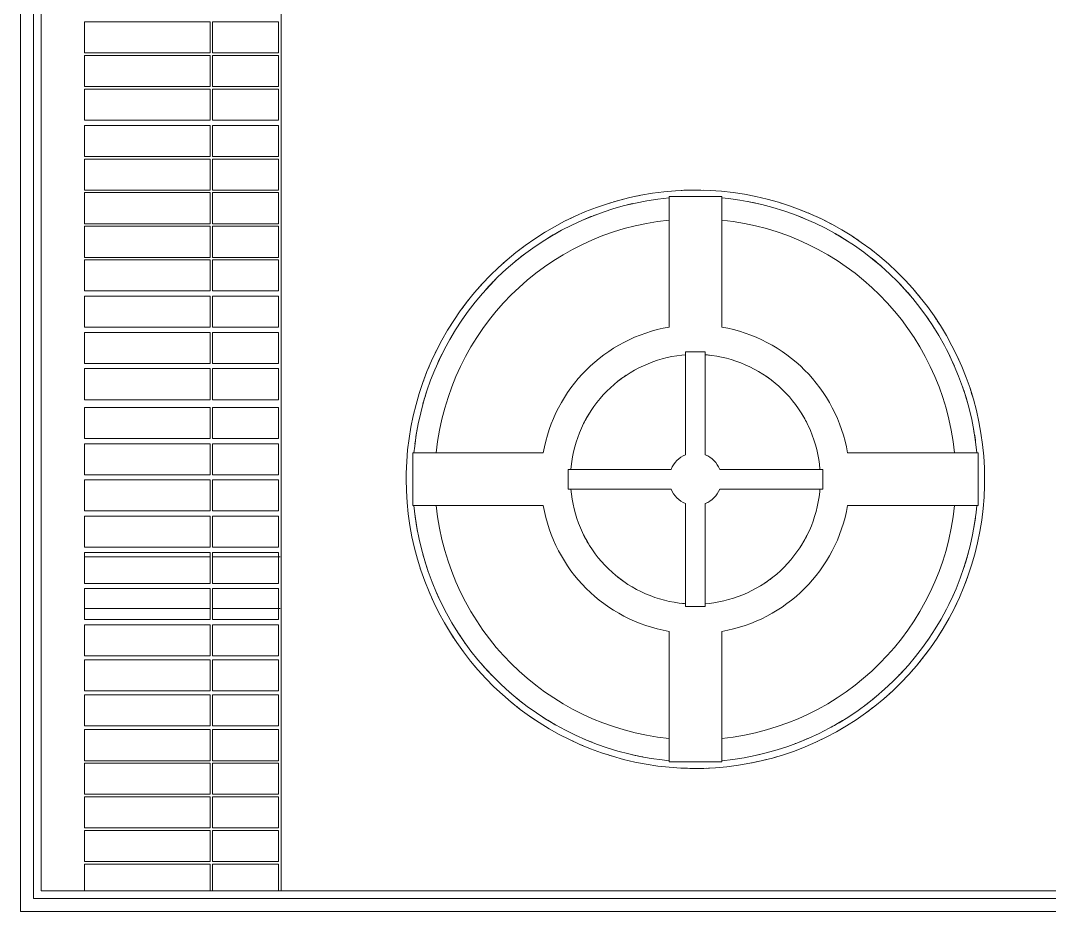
# Model space of a CAD drawing. Header units: inches. Extents: x 22 to 382261, y 22 to 371281.
# Drawn here: x 133427 to 135414, y 235283 to 237004 of the extents above; entities that cross this region are included whole.
import ezdxf

# ---------------------------------------------------------------- set-up
doc = ezdxf.new("R2010")
doc.units = ezdxf.units.IN
doc.header["$MEASUREMENT"] = 0
doc.layers.add('P-PIPE', color=3, linetype='Continuous', lineweight=9)

# ---------------------------------------------------------------- blocks, each defined once
blk = doc.blocks.new('96M_High_Galvanize_Water_Tank_Frame_22788 - 96M_High_Galvanize_Water_Tank_Frame_22788-498790-01-Ground floor DIMENSION PLAN')
at = {"layer": 'P-PIPE'}
for p, q in [((-1742.1, 990.8), (-1742.1, -2079.2)), ((-1717.1, 965.8), (-1717.1, -2054.2)), ((-1702.1, -2039.2), (-1702.1, 950.8)), ((-1238.4, 950.8), (-1238.4, -2039.2)), ((-1238.4, -2039.2), (-1238.4, 950.8)), ((-1618.4, -420.5), (-1618.4, -360.5)), ((-1618.4, -360.5), (-1375.9, -360.5)), ((-1375.9, -360.5), (-1375.9, -420.5)), ((-1371, -420.5), (-1371, -360.5)), ((-1371, -360.5), (-1243.5, -360.5)), ((-1243.5, -360.5), (-1243.5, -420.5)), ((-1375.9, -420.5), (-1618.4, -420.5)), ((-1618.4, -485.5), (-1618.4, -425.5)), ((-1618.4, -425.5), (-1375.9, -425.5)), ((-1375.9, -425.5), (-1375.9, -485.5)), ((-1243.5, -420.5), (-1371, -420.5)), ((-1371, -485.5), (-1371, -425.5)), ((-1371, -425.5), (-1243.5, -425.5)), ((-1243.5, -425.5), (-1243.5, -485.5)), ((-1375.9, -485.5), (-1618.4, -485.5)), ((-1618.4, -550.5), (-1618.4, -490.5)), ((-1618.4, -490.5), (-1375.9, -490.5)), ((-1375.9, -490.5), (-1375.9, -550.5)), ((-1243.5, -485.5), (-1371, -485.5)), ((-1371, -550.5), (-1371, -490.5)), ((-1371, -490.5), (-1243.5, -490.5)), ((-1243.5, -490.5), (-1243.5, -550.5)), ((-1375.9, -550.5), (-1618.4, -550.5)), ((-1243.5, -550.5), (-1371, -550.5)), ((-1618.4, -620.5), (-1618.4, -560.5)), ((-1618.4, -560.5), (-1375.9, -560.5)), ((-1375.9, -560.5), (-1375.9, -620.5)), ((-1371, -620.5), (-1371, -560.5)), ((-1371, -560.5), (-1243.5, -560.5)), ((-1243.5, -560.5), (-1243.5, -620.5)), ((-1375.9, -620.5), (-1618.4, -620.5)), ((-1618.4, -685.5), (-1618.4, -625.5)), ((-1618.4, -625.5), (-1375.9, -625.5)), ((-1375.9, -625.5), (-1375.9, -685.5)), ((-1243.5, -620.5), (-1371, -620.5)), ((-1371, -685.5), (-1371, -625.5)), ((-1371, -625.5), (-1243.5, -625.5)), ((-1243.5, -625.5), (-1243.5, -685.5)), ((-1375.9, -685.5), (-1618.4, -685.5)), ((-1618.4, -750.5), (-1618.4, -690.5)), ((-1618.4, -690.5), (-1375.9, -690.5)), ((-1375.9, -690.5), (-1375.9, -750.5)), ((-1243.5, -685.5), (-1371, -685.5)), ((-1371, -750.5), (-1371, -690.5)), ((-1371, -690.5), (-1243.5, -690.5)), ((-1243.5, -690.5), (-1243.5, -750.5)), ((-387.6, -698.1), (-489.2, -698.1)), ((-489.2, -698.1), (-489.2, -950.2)), ((-387.6, -950.2), (-387.6, -698.1)), ((-1375.9, -750.5), (-1618.4, -750.5)), ((-1243.5, -750.5), (-1371, -750.5)), ((-1618.4, -815.5), (-1618.4, -755.5)), ((-1618.4, -755.5), (-1375.9, -755.5)), ((-1375.9, -755.5), (-1375.9, -815.5)), ((-1371, -815.5), (-1371, -755.5)), ((-1371, -755.5), (-1243.5, -755.5)), ((-1243.5, -755.5), (-1243.5, -815.5)), ((-93.2, -805), (-98, -801.2)), ((-93.2, -805), (-98, -801.2)), ((-93.2, -805), (-98, -801.2)), ((-93.2, -805), (-98, -801.2)), ((-1375.9, -815.5), (-1618.4, -815.5)), ((-1618.4, -880.5), (-1618.4, -820.5)), ((-1618.4, -820.5), (-1375.9, -820.5)), ((-1375.9, -820.5), (-1375.9, -880.5)), ((-1243.5, -815.5), (-1371, -815.5)), ((-1371, -880.5), (-1371, -820.5)), ((-1371, -820.5), (-1243.5, -820.5)), ((-1243.5, -820.5), (-1243.5, -880.5)), ((-1375.9, -880.5), (-1618.4, -880.5)), ((-1618.4, -950.5), (-1618.4, -890.5)), ((-1618.4, -890.5), (-1375.9, -890.5)), ((-1375.9, -890.5), (-1375.9, -950.5)), ((-1243.5, -880.5), (-1371, -880.5)), ((-1371, -950.5), (-1371, -890.5)), ((-1371, -890.5), (-1243.5, -890.5)), ((-1243.5, -890.5), (-1243.5, -950.5)), ((-1375.9, -950.5), (-1618.4, -950.5)), ((-1243.5, -950.5), (-1371, -950.5)), ((-1618.4, -1020.5), (-1618.4, -960.5)), ((-1618.4, -960.5), (-1375.9, -960.5)), ((-1375.9, -960.5), (-1375.9, -1020.5)), ((-1371, -1020.5), (-1371, -960.5)), ((-1371, -960.5), (-1243.5, -960.5)), ((-1243.5, -960.5), (-1243.5, -1020.5)), ((46.4, -966.3), (44.7, -963.5)), ((46.4, -966.3), (44.7, -963.5)), ((46.4, -966.3), (44.7, -963.5)), ((46.4, -966.3), (44.7, -963.5)), ((-419.3, -998.2), (-457.4, -998.2)), ((-457.4, -998.2), (-457.4, -1004.5)), ((-457.4, -998.2), (-419.3, -998.2)), ((-457.4, -1197.2), (-457.4, -1004.5)), ((-419.3, -1004.5), (-419.3, -998.2)), ((-419.3, -1004.5), (-419.3, -1197.2)), ((-1375.9, -1020.5), (-1618.4, -1020.5)), ((-1618.4, -1090.5), (-1618.4, -1030.5)), ((-1618.4, -1030.5), (-1375.9, -1030.5)), ((-1375.9, -1030.5), (-1375.9, -1090.5)), ((-1243.5, -1020.5), (-1371, -1020.5)), ((-1371, -1090.5), (-1371, -1030.5)), ((-1371, -1030.5), (-1243.5, -1030.5)), ((-1243.5, -1030.5), (-1243.5, -1090.5)), ((-1375.9, -1090.5), (-1618.4, -1090.5)), ((-1243.5, -1090.5), (-1371, -1090.5)), ((-1618.4, -1165.5), (-1618.4, -1105.5)), ((-1618.4, -1105.5), (-1375.9, -1105.5)), ((-1375.9, -1105.5), (-1375.9, -1165.5)), ((-1371, -1165.5), (-1371, -1105.5)), ((-1371, -1105.5), (-1243.5, -1105.5)), ((-1243.5, -1105.5), (-1243.5, -1165.5)), ((-1375.9, -1165.5), (-1618.4, -1165.5)), ((-1243.5, -1165.5), (-1371, -1165.5)), ((-1618.4, -1235.5), (-1618.4, -1175.5)), ((-1618.4, -1175.5), (-1375.9, -1175.5)), ((-1375.9, -1175.5), (-1375.9, -1235.5)), ((-1371, -1235.5), (-1371, -1175.5)), ((-1371, -1175.5), (-1243.5, -1175.5)), ((-1243.5, -1175.5), (-1243.5, -1235.5)), ((-732.5, -1193.4), (-984.5, -1193.4)), ((-984.5, -1193.4), (-984.5, -1295)), ((107.7, -1193.4), (-144.3, -1193.4)), ((107.7, -1295), (107.7, -1193.4)), ((-684.4, -1225.2), (-684.4, -1263.3)), ((-678.1, -1225.2), (-684.4, -1225.2)), ((-684.4, -1263.3), (-684.4, -1225.2)), ((-485.5, -1225.2), (-678.1, -1225.2)), ((-198.6, -1225.2), (-391.3, -1225.2)), ((-192.3, -1225.2), (-198.6, -1225.2)), ((-192.3, -1263.3), (-192.3, -1225.2)), ((-192.3, -1225.2), (-192.3, -1263.3)), ((-1375.9, -1235.5), (-1618.4, -1235.5)), ((-1618.4, -1305.5), (-1618.4, -1245.5)), ((-1618.4, -1245.5), (-1375.9, -1245.5)), ((-1375.9, -1245.5), (-1375.9, -1305.5)), ((-1243.5, -1235.5), (-1371, -1235.5)), ((-1371, -1305.5), (-1371, -1245.5)), ((-1371, -1245.5), (-1243.5, -1245.5)), ((-1243.5, -1245.5), (-1243.5, -1305.5)), ((-684.4, -1263.3), (-678.1, -1263.3)), ((-678.1, -1263.3), (-485.5, -1263.3)), ((-391.3, -1263.3), (-198.6, -1263.3)), ((-198.6, -1263.3), (-192.3, -1263.3)), ((-457.4, -1484), (-457.4, -1291.3)), ((-419.3, -1291.3), (-419.3, -1484)), ((-1375.9, -1305.5), (-1618.4, -1305.5)), ((-1243.5, -1305.5), (-1371, -1305.5)), ((-984.5, -1295), (-732.5, -1295)), ((-144.3, -1295), (107.7, -1295)), ((-1618.4, -1375.5), (-1618.4, -1315.5)), ((-1618.4, -1315.5), (-1375.9, -1315.5)), ((-1375.9, -1315.5), (-1375.9, -1375.5)), ((-1371, -1375.5), (-1371, -1315.5)), ((-1371, -1315.5), (-1243.5, -1315.5)), ((-1243.5, -1315.5), (-1243.5, -1375.5)), ((-1375.9, -1375.5), (-1618.4, -1375.5)), ((-1618.4, -1445.5), (-1618.4, -1385.5)), ((-1618.4, -1385.5), (-1375.9, -1385.5)), ((-1375.9, -1385.5), (-1375.9, -1445.5)), ((-1243.5, -1375.5), (-1371, -1375.5)), ((-1371, -1445.5), (-1371, -1385.5)), ((-1371, -1385.5), (-1243.5, -1385.5)), ((-1243.5, -1385.5), (-1243.5, -1445.5)), ((-1618.4, -1394.2), (-1375.9, -1394.2)), ((-1371, -1394.2), (-1240.6, -1394.2)), ((-1375.9, -1445.5), (-1618.4, -1445.5)), ((-1243.5, -1445.5), (-1371, -1445.5)), ((-1618.4, -1515.5), (-1618.4, -1455.5)), ((-1618.4, -1455.5), (-1375.9, -1455.5)), ((-1375.9, -1455.5), (-1375.9, -1515.5)), ((-1371, -1515.5), (-1371, -1455.5)), ((-1371, -1455.5), (-1243.5, -1455.5)), ((-1243.5, -1455.5), (-1243.5, -1515.5)), ((-457.4, -1484), (-457.4, -1490.3)), ((-457.4, -1490.3), (-419.3, -1490.3)), ((-457.4, -1490.3), (-419.3, -1490.3)), ((-419.3, -1490.3), (-419.3, -1484)), ((-1618.4, -1494.2), (-1375.9, -1494.2)), ((-1371, -1494.2), (-1243.1, -1494.2)), ((-1242.6, -1494.2), (-1240.3, -1494.2)), ((-1375.9, -1515.5), (-1618.4, -1515.5)), ((-1618.4, -1585.5), (-1618.4, -1525.5)), ((-1618.4, -1525.5), (-1375.9, -1525.5)), ((-1375.9, -1525.5), (-1375.9, -1585.5)), ((-1243.5, -1515.5), (-1371, -1515.5)), ((-1371, -1585.5), (-1371, -1525.5)), ((-1371, -1525.5), (-1243.5, -1525.5)), ((-1243.5, -1525.5), (-1243.5, -1585.5)), ((-489.2, -1538.3), (-489.2, -1790.3)), ((-387.6, -1790.3), (-387.6, -1538.3)), ((-1375.9, -1585.5), (-1618.4, -1585.5)), ((-1243.5, -1585.5), (-1371, -1585.5)), ((-1618.4, -1652.9), (-1618.4, -1592.9)), ((-1618.4, -1592.9), (-1375.9, -1592.9)), ((-1375.9, -1592.9), (-1375.9, -1652.9)), ((-1371, -1652.9), (-1371, -1592.9)), ((-1371, -1592.9), (-1243.5, -1592.9)), ((-1243.5, -1592.9), (-1243.5, -1652.9)), ((-1375.9, -1652.9), (-1618.4, -1652.9)), ((-1618.4, -1720.5), (-1618.4, -1660.5)), ((-1618.4, -1660.5), (-1375.9, -1660.5)), ((-1375.9, -1660.5), (-1375.9, -1720.5)), ((-1243.5, -1652.9), (-1371, -1652.9)), ((-1371, -1720.5), (-1371, -1660.5)), ((-1371, -1660.5), (-1243.5, -1660.5)), ((-1243.5, -1660.5), (-1243.5, -1720.5)), ((-1375.9, -1720.5), (-1618.4, -1720.5)), ((-1618.4, -1788), (-1618.4, -1728)), ((-1618.4, -1728), (-1375.9, -1728)), ((-1375.9, -1728), (-1375.9, -1788)), ((-1243.5, -1720.5), (-1371, -1720.5)), ((-1371, -1788), (-1371, -1728)), ((-1371, -1728), (-1243.5, -1728)), ((-1243.5, -1728), (-1243.5, -1788)), ((-1375.9, -1788), (-1618.4, -1788)), ((-1243.5, -1788), (-1371, -1788)), ((-1618.4, -1853), (-1618.4, -1793)), ((-1618.4, -1793), (-1375.9, -1793)), ((-1375.9, -1793), (-1375.9, -1853)), ((-1371, -1853), (-1371, -1793)), ((-1371, -1793), (-1243.5, -1793)), ((-1243.5, -1793), (-1243.5, -1853)), ((-489.2, -1790.3), (-387.6, -1790.3)), ((-1375.9, -1853), (-1618.4, -1853)), ((-1618.4, -1918), (-1618.4, -1858)), ((-1618.4, -1858), (-1375.9, -1858)), ((-1375.9, -1858), (-1375.9, -1918)), ((-1243.5, -1853), (-1371, -1853)), ((-1371, -1918), (-1371, -1858)), ((-1371, -1858), (-1243.5, -1858)), ((-1243.5, -1858), (-1243.5, -1918)), ((-1375.9, -1918), (-1618.4, -1918)), ((-1618.4, -1983), (-1618.4, -1923)), ((-1618.4, -1923), (-1375.9, -1923)), ((-1375.9, -1923), (-1375.9, -1983)), ((-1243.5, -1918), (-1371, -1918)), ((-1371, -1983), (-1371, -1923)), ((-1371, -1923), (-1243.5, -1923)), ((-1243.5, -1923), (-1243.5, -1983)), ((-1375.9, -1983), (-1618.4, -1983)), ((-1243.5, -1983), (-1371, -1983)), ((-1618.4, -2039.6), (-1618.4, -1988)), ((-1618.4, -1988), (-1375.9, -1988)), ((-1375.9, -1988), (-1375.9, -2039.2)), ((-1371, -2039.2), (-1371, -1988)), ((-1371, -1988), (-1243.5, -1988)), ((-1243.5, -1988), (-1243.5, -2039.2)), ((2366.6, -2039.2), (-1702.1, -2039.2)), ((-1717.1, -2054.2), (2381.6, -2054.2)), ((-1742.1, -2079.2), (2406.6, -2079.2))]:
    blk.add_line(p, q, dxfattribs=at)
at = {"layer": 'P-PIPE', "flags": 128}
for points in [[(120.4, -1244.2), (120, -1221.9), (118.7, -1199.6), (116.4, -1177.4), (113.3, -1155.2), (109.3, -1133.2), (104.4, -1111.4), (98.7, -1089.8), (92.1, -1068.5), (84.6, -1047.4), (76.3, -1026.6), (67.2, -1006.2), (57.3, -986.2), (46.6, -966.6), (35.1, -947.4), (22.8, -928.7), (9.9, -910.5), (-3.9, -892.9), (-18.2, -875.8), (-33.3, -859.3), (-49, -843.4), (-65.4, -828.1), (-82.3, -813.6), (-99.8, -799.7), (-117.9, -786.5), (-136.4, -774), (-155.5, -762.3), (-175, -751.4), (-194.9, -741.3), (-215.2, -731.9), (-235.9, -723.4), (-256.9, -715.7), (-278.1, -708.9), (-299.7, -702.9), (-321.4, -697.8), (-343.4, -693.6), (-365.5, -690.2), (-387.7, -687.8), (-410, -686.2), (-432.3, -685.5), (-454.7, -685.7), (-477, -686.8), (-499.3, -688.8), (-521.4, -691.7), (-543.5, -695.4), (-565.3, -700.1), (-587, -705.6), (-608.4, -711.9), (-629.6, -719.2), (-650.4, -727.2), (-670.9, -736.1), (-691, -745.8), (-710.8, -756.3), (-730.1, -767.6), (-748.9, -779.7), (-767.2, -792.5), (-785, -806), (-802.3, -820.2), (-818.9, -835.1), (-835, -850.6), (-850.4, -866.8), (-865.2, -883.6), (-879.3, -900.9), (-892.6, -918.8), (-905.3, -937.3), (-917.2, -956.2), (-928.3, -975.6), (-938.7, -995.4), (-948.2, -1015.6), (-957, -1036.2), (-964.9, -1057.1), (-971.9, -1078.3), (-978.1, -1099.7), (-983.5, -1121.4), (-988, -1143.3), (-991.6, -1165.4), (-994.3, -1187.6), (-996.1, -1209.9), (-997, -1232.2), (-997.2, -1244.2)], [(-463.9, -686.1), (-477, -686.8), (-499.3, -688.8), (-521.4, -691.7), (-543.5, -695.4), (-565.3, -700.1), (-574.7, -702.5)], [(-463.9, -686.1), (-477, -686.8), (-499.3, -688.8), (-521.4, -691.7), (-543.5, -695.4), (-548.3, -696.4)], [(-463.9, -686.1), (-477, -686.8), (-499.3, -688.8), (-521.4, -691.7), (-543.5, -695.4), (-548.3, -696.4)], [(-463.9, -686.1), (-477, -686.8), (-499.3, -688.8), (-521.4, -691.7), (-543.5, -695.4), (-548.3, -696.4)], [(-463.9, -686.1), (-477, -686.8), (-499.3, -688.8), (-521.4, -691.7), (-543.5, -695.4), (-548.3, -696.4)], [(-224.6, -728.1), (-235.9, -723.4), (-256.9, -715.7), (-278.1, -708.9), (-299.7, -702.9), (-321.4, -697.8), (-343.4, -693.6), (-365.5, -690.2), (-387.7, -687.8), (-410, -686.2), (-432.3, -685.5), (-454.7, -685.7), (-460.5, -686)], [(-427.8, -685.6), (-432.3, -685.5), (-454.7, -685.7), (-460.5, -686)], [(-427.8, -685.6), (-432.3, -685.5), (-454.7, -685.7), (-460.5, -686)], [(-427.8, -685.6), (-432.3, -685.5), (-454.7, -685.7), (-460.5, -686)], [(-427.8, -685.6), (-432.3, -685.5), (-454.7, -685.7), (-460.5, -686)], [(-272.9, -710.6), (-278.1, -708.9), (-299.7, -702.9), (-321.4, -697.8), (-343.4, -693.6), (-365.5, -690.2), (-387.7, -687.8), (-410, -686.2), (-423.2, -685.8)], [(-272.9, -710.6), (-278.1, -708.9), (-299.7, -702.9), (-321.4, -697.8), (-343.4, -693.6), (-365.5, -690.2), (-387.7, -687.8), (-410, -686.2), (-423.2, -685.8)], [(-272.9, -710.6), (-278.1, -708.9), (-299.7, -702.9), (-321.4, -697.8), (-343.4, -693.6), (-365.5, -690.2), (-387.7, -687.8), (-410, -686.2), (-423.2, -685.8)], [(-272.9, -710.6), (-278.1, -708.9), (-299.7, -702.9), (-321.4, -697.8), (-343.4, -693.6), (-365.5, -690.2), (-387.7, -687.8), (-410, -686.2), (-423.2, -685.8)], [(-489.2, -700.5), (-510.9, -703), (-532.4, -706.3), (-553.9, -710.5), (-575.1, -715.6), (-596.2, -721.4), (-616.9, -728.2), (-637.4, -735.7), (-657.6, -744.1), (-677.4, -753.3), (-696.9, -763.2), (-715.9, -773.9), (-734.5, -785.4), (-752.6, -797.6), (-770.2, -810.6), (-787.3, -824.2), (-803.8, -838.5), (-819.8, -853.4), (-835.1, -869), (-849.8, -885.1), (-863.8, -901.9), (-877.2, -919.2), (-889.8, -937), (-901.7, -955.3), (-912.9, -974), (-923.3, -993.2), (-933, -1012.8), (-941.9, -1032.8), (-949.9, -1053.1), (-957.1, -1073.7), (-963.5, -1094.6), (-969.1, -1115.7), (-973.8, -1137), (-977.7, -1158.5), (-980.7, -1180.2), (-982.1, -1193.4)], [(-579, -703.5), (-587, -705.6), (-608.4, -711.9), (-629.6, -719.2), (-650.4, -727.2), (-670.9, -736.1), (-673.8, -737.5)], [(-602.2, -710.1), (-608.4, -711.9), (-629.6, -719.2), (-650.4, -727.2), (-670.9, -736.1), (-673.7, -737.5)], [(-602.2, -710.1), (-608.4, -711.9), (-629.6, -719.2), (-650.4, -727.2), (-670.9, -736.1), (-673.7, -737.5)], [(-602.2, -710.1), (-608.4, -711.9), (-629.6, -719.2), (-650.4, -727.2), (-670.9, -736.1), (-673.7, -737.5)], [(-602.2, -710.1), (-608.4, -711.9), (-629.6, -719.2), (-650.4, -727.2), (-670.9, -736.1), (-673.7, -737.5)], [(-579, -703.5), (-587, -705.6), (-596.6, -708.4)], [(-579, -703.5), (-587, -705.6), (-596.6, -708.4)], [(-579, -703.5), (-587, -705.6), (-596.6, -708.4)], [(-579, -703.5), (-587, -705.6), (-596.6, -708.4)], [(-553.8, -697.6), (-565.3, -700.1), (-574.7, -702.5)], [(-553.8, -697.6), (-565.3, -700.1), (-574.7, -702.5)], [(-553.8, -697.6), (-565.3, -700.1), (-574.7, -702.5)], [(-553.8, -697.6), (-565.3, -700.1), (-574.7, -702.5)], [(105.4, -1193.4), (102.9, -1171.7), (99.6, -1150.2), (95.4, -1128.7), (90.3, -1107.5), (84.4, -1086.4), (77.7, -1065.7), (70.2, -1045.2), (61.8, -1025), (52.6, -1005.2), (42.7, -985.7), (31.9, -966.7), (20.5, -948.1), (8.3, -930), (-4.7, -912.4), (-18.3, -895.3), (-32.6, -878.8), (-47.5, -862.9), (-63.1, -847.5), (-79.2, -832.8), (-96, -818.8), (-113.3, -805.5), (-131.1, -792.8), (-149.4, -780.9), (-168.1, -769.7), (-187.3, -759.3), (-206.9, -749.6), (-226.9, -740.8), (-247.2, -732.7), (-267.8, -725.5), (-288.7, -719.1), (-309.8, -713.5), (-331.1, -708.8), (-352.6, -704.9), (-374.3, -701.9), (-387.6, -700.5)], [(-224.6, -728.1), (-235.9, -723.4), (-256.9, -715.7), (-270.2, -711.5)], [(-224.6, -728.1), (-235.9, -723.4), (-256.9, -715.7), (-270.2, -711.5)], [(-224.6, -728.1), (-235.9, -723.4), (-256.9, -715.7), (-270.2, -711.5)], [(-224.6, -728.1), (-235.9, -723.4), (-256.9, -715.7), (-270.2, -711.5)], [(-175.7, -751.1), (-194.9, -741.3), (-215.2, -731.9), (-220.8, -729.6)], [(-208.6, -735), (-215.2, -731.9), (-220.8, -729.6)], [(-208.6, -735), (-215.2, -731.9), (-220.8, -729.6)], [(-208.6, -735), (-215.2, -731.9), (-220.8, -729.6)], [(-208.6, -735), (-215.2, -731.9), (-220.8, -729.6)], [(-677.4, -739.3), (-691, -745.8), (-710.8, -756.3), (-725.7, -765.1)], [(-677.4, -739.3), (-691, -745.8), (-710.8, -756.3), (-725.7, -765.1)], [(-677.4, -739.3), (-691, -745.8), (-710.8, -756.3), (-725.7, -765.1)], [(-677.4, -739.3), (-691, -745.8), (-710.8, -756.3), (-725.7, -765.1)], [(-677.4, -739.3), (-691, -745.8), (-710.8, -756.3), (-725.7, -765.1)], [(-175.7, -751.1), (-194.9, -741.3), (-203.4, -737.4)], [(-175.7, -751.1), (-194.9, -741.3), (-203.4, -737.4)], [(-175.7, -751.1), (-194.9, -741.3), (-203.4, -737.4)], [(-175.7, -751.1), (-194.9, -741.3), (-203.4, -737.4)], [(-131.5, -777.3), (-136.4, -774), (-155.5, -762.3), (-175, -751.4)], [(-132.1, -776.9), (-136.4, -774), (-155.5, -762.3), (-175, -751.4)], [(-132.1, -776.9), (-136.4, -774), (-155.5, -762.3), (-175, -751.4)], [(-132.1, -776.9), (-136.4, -774), (-155.5, -762.3), (-175, -751.4)], [(-132.1, -776.9), (-136.4, -774), (-155.5, -762.3), (-175, -751.4)], [(-727.8, -766.3), (-730.1, -767.6), (-748.9, -779.7), (-767.2, -792.5), (-785, -806), (-802.3, -820.2), (-809.6, -826.7)], [(-727.8, -766.3), (-730.1, -767.6), (-748.9, -779.7), (-767.2, -792.5), (-773.3, -797.1)], [(-727.8, -766.3), (-730.1, -767.6), (-748.9, -779.7), (-767.2, -792.5), (-773.3, -797.1)], [(-727.8, -766.3), (-730.1, -767.6), (-748.9, -779.7), (-767.2, -792.5), (-773.3, -797.1)], [(-727.8, -766.3), (-730.1, -767.6), (-748.9, -779.7), (-767.2, -792.5), (-773.3, -797.1)], [(-10.3, -885.2), (-18.2, -875.8), (-33.3, -859.3), (-49, -843.4), (-65.4, -828.1), (-82.3, -813.6), (-99.8, -799.7), (-117.9, -786.5), (-128.1, -779.6)], [(-99.8, -799.7), (-117.9, -786.5), (-126.7, -780.6)], [(-99.8, -799.7), (-117.9, -786.5), (-126.7, -780.6)], [(-99.8, -799.7), (-117.9, -786.5), (-126.7, -780.6)], [(-99.8, -799.7), (-117.9, -786.5), (-126.7, -780.6)], [(-778.4, -800.9), (-785, -806), (-802.3, -820.2), (-809.6, -826.7)], [(-778.4, -800.9), (-785, -806), (-802.3, -820.2), (-809.6, -826.7)], [(-778.4, -800.9), (-785, -806), (-802.3, -820.2), (-809.6, -826.7)], [(-778.4, -800.9), (-785, -806), (-802.3, -820.2), (-809.6, -826.7)], [(-10.3, -885.2), (-18.2, -875.8), (-33.3, -859.3), (-49, -843.4), (-65.4, -828.1), (-82.3, -813.6), (-86.8, -810)], [(-10.3, -885.2), (-18.2, -875.8), (-33.3, -859.3), (-49, -843.4), (-65.4, -828.1), (-82.3, -813.6), (-86.8, -810)], [(-10.3, -885.2), (-18.2, -875.8), (-33.3, -859.3), (-49, -843.4), (-65.4, -828.1), (-82.3, -813.6), (-86.8, -810)], [(-10.3, -885.2), (-18.2, -875.8), (-33.3, -859.3), (-49, -843.4), (-65.4, -828.1), (-82.3, -813.6), (-86.8, -810)], [(-812.9, -829.7), (-818.9, -835.1), (-835, -850.6), (-850.4, -866.8), (-852.4, -869)], [(-812.9, -829.7), (-818.9, -835.1), (-835, -850.6), (-850.4, -866.8), (-852.4, -869)], [(-812.9, -829.7), (-818.9, -835.1), (-835, -850.6), (-850.4, -866.8), (-852.4, -869)], [(-812.9, -829.7), (-818.9, -835.1), (-835, -850.6), (-850.4, -866.8), (-852.4, -869)], [(-812.9, -829.7), (-818.9, -835.1), (-835, -850.6), (-850.4, -866.8), (-852.4, -869)], [(-853.8, -870.6), (-865.2, -883.6), (-879.3, -900.9), (-885.3, -909.1)], [(-853.8, -870.6), (-865.2, -883.6), (-873.6, -893.9)], [(-853.8, -870.6), (-865.2, -883.6), (-873.6, -893.9)], [(-853.8, -870.6), (-865.2, -883.6), (-873.6, -893.9)], [(-853.8, -870.6), (-865.2, -883.6), (-873.6, -893.9)], [(27, -935), (22.8, -928.7), (9.9, -910.5), (-3.9, -892.9), (-7.7, -888.3)], [(27, -935), (22.8, -928.7), (9.9, -910.5), (-3.9, -892.9), (-7.7, -888.3)], [(27, -935), (22.8, -928.7), (9.9, -910.5), (-3.9, -892.9), (-7.7, -888.3)], [(27, -935), (22.8, -928.7), (9.9, -910.5), (-3.9, -892.9), (-7.7, -888.3)], [(27, -935), (22.8, -928.7), (9.9, -910.5), (-3.9, -892.9), (-7.7, -888.3)], [(-886.7, -910.9), (-892.6, -918.8), (-905.3, -937.3), (-914.6, -952.1)], [(-886.7, -910.9), (-892.6, -918.8), (-905.3, -937.3), (-914.6, -952.1)], [(-886.7, -910.9), (-892.6, -918.8), (-905.3, -937.3), (-914.6, -952.1)], [(-886.7, -910.9), (-892.6, -918.8), (-905.3, -937.3), (-914.6, -952.1)], [(-886.7, -910.9), (-892.6, -918.8), (-905.3, -937.3), (-914.6, -952.1)], [(-876.9, -898), (-879.3, -900.9), (-885.3, -909.1)], [(-876.9, -898), (-879.3, -900.9), (-885.3, -909.1)], [(-876.9, -898), (-879.3, -900.9), (-885.3, -909.1)], [(-876.9, -898), (-879.3, -900.9), (-885.3, -909.1)], [(120.4, -1244.2), (120, -1221.9), (118.7, -1199.6), (116.4, -1177.4), (113.3, -1155.2), (109.3, -1133.2), (104.4, -1111.4), (98.7, -1089.8), (92.1, -1068.5), (84.6, -1047.4), (76.3, -1026.6), (67.2, -1006.2), (57.3, -986.2), (46.6, -966.6), (35.1, -947.4), (28.9, -937.9)], [(42, -958.9), (35.1, -947.4), (28.9, -937.9)], [(42, -958.9), (35.1, -947.4), (28.9, -937.9)], [(42, -958.9), (35.1, -947.4), (28.9, -937.9)], [(42, -958.9), (35.1, -947.4), (28.9, -937.9)], [(-917.2, -956.2), (-928.3, -975.6), (-938.7, -995.4), (-941, -1000.2)], [(-917.2, -956.2), (-928.3, -975.6), (-938.7, -995.4), (-941, -1000.2)], [(-917.2, -956.2), (-928.3, -975.6), (-938.7, -995.4), (-941, -1000.2)], [(-917.2, -956.2), (-928.3, -975.6), (-938.7, -995.4), (-941, -1000.2)], [(-917.2, -956.2), (-928.3, -975.6), (-938.7, -995.4), (-941, -1000.2)], [(70.7, -1014.1), (67.2, -1006.2), (57.3, -986.2), (47.2, -967.7)], [(70.7, -1014.1), (67.2, -1006.2), (57.3, -986.2), (47.2, -967.7)], [(70.7, -1014.1), (67.2, -1006.2), (57.3, -986.2), (47.2, -967.7)], [(70.7, -1014.1), (67.2, -1006.2), (57.3, -986.2), (47.2, -967.7)], [(-942.1, -1002.6), (-948.2, -1015.6), (-957, -1036.2), (-961.8, -1049)], [(-942.1, -1002.6), (-948.2, -1015.6), (-950.5, -1020.9)], [(-942.1, -1002.6), (-948.2, -1015.6), (-950.5, -1020.9)], [(-942.1, -1002.6), (-948.2, -1015.6), (-950.5, -1020.9)], [(-942.1, -1002.6), (-948.2, -1015.6), (-950.5, -1020.9)], [(-457.4, -1003.7), (-464.7, -1004.4), (-474.2, -1005.6), (-483.7, -1007.3), (-493.2, -1009.3), (-502.5, -1011.6), (-511.8, -1014.4), (-520.9, -1017.5), (-529.9, -1021), (-538.8, -1024.8), (-547.5, -1029), (-556, -1033.6), (-564.3, -1038.4), (-572.4, -1043.6), (-580.4, -1049.2), (-588.1, -1055), (-595.5, -1061.1), (-602.7, -1067.6), (-609.6, -1074.3), (-616.3, -1081.3), (-622.7, -1088.5), (-628.7, -1096), (-634.5, -1103.7), (-640, -1111.7), (-645.1, -1119.9), (-649.9, -1128.2), (-654.4, -1136.8), (-658.5, -1145.5), (-662.3, -1154.4), (-665.7, -1163.4), (-668.8, -1172.6), (-671.4, -1181.8), (-673.8, -1191.2), (-675.7, -1200.7), (-677.2, -1210.2), (-678.4, -1219.8), (-678.9, -1225.2)], [(-197.8, -1225), (-198.8, -1215.4), (-200.1, -1205.8), (-201.9, -1196.3), (-204, -1186.9), (-206.5, -1177.6), (-209.3, -1168.3), (-212.5, -1159.2), (-216.1, -1150.3), (-220, -1141.5), (-224.3, -1132.8), (-229, -1124.4), (-233.9, -1116.1), (-239.2, -1108), (-244.8, -1100.1), (-250.7, -1092.5), (-256.9, -1085.1), (-263.5, -1078), (-270.2, -1071.2), (-277.3, -1064.6), (-284.6, -1058.3), (-292.2, -1052.3), (-300, -1046.6), (-308, -1041.2), (-316.2, -1036.2), (-324.6, -1031.4), (-333.2, -1027.1), (-342, -1023), (-350.9, -1019.3), (-360, -1016), (-369.2, -1013.1), (-378.5, -1010.5), (-387.9, -1008.3), (-397.3, -1006.5), (-406.9, -1005), (-416.5, -1003.9), (-419.3, -1003.7)], [(-952.9, -1026.7), (-957, -1036.2), (-961.8, -1049)], [(-952.9, -1026.7), (-957, -1036.2), (-961.8, -1049)], [(-952.9, -1026.7), (-957, -1036.2), (-961.8, -1049)], [(-952.9, -1026.7), (-957, -1036.2), (-961.8, -1049)], [(93.2, -1072), (92.1, -1068.5), (84.6, -1047.4), (76.3, -1026.6), (74.2, -1021.8)], [(93.2, -1072), (92.1, -1068.5), (84.6, -1047.4), (76.3, -1026.6), (74.2, -1021.8)], [(93.2, -1072), (92.1, -1068.5), (84.6, -1047.4), (76.3, -1026.6), (74.2, -1021.8)], [(93.2, -1072), (92.1, -1068.5), (84.6, -1047.4), (76.3, -1026.6), (74.2, -1021.8)], [(-963.1, -1052.5), (-964.9, -1057.1), (-971.9, -1078.3), (-978.1, -1099.7), (-983.5, -1121.4), (-988, -1143.3), (-991.6, -1165.4), (-994.3, -1187.6), (-996.1, -1209.9), (-997, -1232.2), (-997.2, -1244.2)], [(-963.1, -1052.5), (-964.9, -1057.1), (-971.9, -1078.3), (-978.1, -1099.7), (-983.5, -1121.4), (-988, -1143.3), (-991.6, -1165.4), (-994.3, -1187.6), (-996.1, -1209.9), (-997, -1232.2), (-997.2, -1244.2)], [(-963.1, -1052.5), (-964.9, -1057.1), (-971.9, -1078.3), (-978.1, -1099.7), (-983.5, -1121.4), (-988, -1143.3), (-991.6, -1165.4), (-994.3, -1187.6), (-996.1, -1209.9), (-997, -1232.2), (-997.2, -1244.2)], [(-963.1, -1052.5), (-964.9, -1057.1), (-971.9, -1078.3), (-978.1, -1099.7), (-983.5, -1121.4), (-988, -1143.3), (-991.6, -1165.4), (-994.3, -1187.6), (-996.1, -1209.9), (-997, -1232.2), (-997.2, -1244.2)], [(-963.1, -1052.5), (-964.9, -1057.1), (-971.9, -1078.3), (-978.1, -1099.7), (-983.5, -1121.4), (-988, -1143.3), (-991.6, -1165.4), (-994.3, -1187.6), (-996.1, -1209.9), (-997, -1232.2), (-997.2, -1244.2)], [(120.4, -1244.2), (120, -1221.9), (118.7, -1199.6), (116.4, -1177.4), (113.3, -1155.2), (109.3, -1133.2), (104.4, -1111.4), (98.7, -1089.8), (94.6, -1076.8)], [(120.4, -1244.2), (120, -1221.9), (118.7, -1199.6), (116.4, -1177.4), (113.3, -1155.2), (109.3, -1133.2), (104.4, -1111.4), (98.7, -1089.8), (94.6, -1076.8)], [(120.4, -1244.2), (120, -1221.9), (118.7, -1199.6), (116.4, -1177.4), (113.3, -1155.2), (109.3, -1133.2), (104.4, -1111.4), (98.7, -1089.8), (94.6, -1076.8)], [(120.4, -1244.2), (120, -1221.9), (118.7, -1199.6), (116.4, -1177.4), (113.3, -1155.2), (109.3, -1133.2), (104.4, -1111.4), (98.7, -1089.8), (94.6, -1076.8)], [(-997.2, -1244.2), (-996.7, -1266.6), (-995.4, -1288.9), (-993.1, -1311.1), (-990, -1333.3), (-986, -1355.3), (-981.1, -1377.1), (-975.4, -1398.7), (-968.8, -1420), (-961.3, -1441.1), (-953, -1461.9), (-943.9, -1482.3), (-934, -1502.3), (-923.3, -1521.9), (-911.8, -1541.1), (-899.6, -1559.8), (-886.6, -1578), (-872.9, -1595.6), (-858.5, -1612.7), (-843.4, -1629.2), (-827.7, -1645.1), (-811.3, -1660.4), (-794.4, -1674.9), (-776.9, -1688.8), (-758.8, -1702), (-740.3, -1714.5), (-721.2, -1726.2), (-701.7, -1737.1), (-681.8, -1747.2), (-661.5, -1756.6), (-640.8, -1765.1), (-619.9, -1772.8), (-598.6, -1779.6), (-577, -1785.6), (-555.3, -1790.7), (-533.3, -1794.9), (-511.2, -1798.3), (-489, -1800.7), (-466.7, -1802.3), (-444.4, -1803), (-422, -1802.8), (-399.7, -1801.7), (-377.5, -1799.7), (-355.3, -1796.8), (-333.3, -1793.1), (-311.4, -1788.4), (-289.7, -1782.9), (-268.3, -1776.5), (-247.2, -1769.3), (-226.3, -1761.3), (-205.8, -1752.4), (-185.7, -1742.7), (-166, -1732.2), (-146.7, -1720.9), (-127.8, -1708.8), (-109.5, -1696), (-91.7, -1682.5), (-74.5, -1668.3), (-57.8, -1653.4), (-41.7, -1637.9), (-26.3, -1621.7), (-11.5, -1604.9), (2.5, -1587.6), (15.9, -1569.7), (28.6, -1551.2), (40.5, -1532.3), (51.6, -1512.9), (62, -1493.1), (71.5, -1472.9), (80.2, -1452.3), (88.2, -1431.4), (95.2, -1410.2), (101.4, -1388.8), (106.8, -1367.1), (111.3, -1345.2), (114.8, -1323.1), (117.6, -1300.9), (119.4, -1278.6), (120.3, -1256.3), (120.4, -1244.2)], [(-997.2, -1244.2), (-996.7, -1266.6), (-995.4, -1288.9), (-993.1, -1311.1), (-990, -1333.3), (-986, -1355.3), (-981.1, -1377.1), (-975.4, -1398.7), (-968.8, -1420), (-961.3, -1441.1), (-953, -1461.9), (-943.9, -1482.3), (-934, -1502.3), (-923.3, -1521.9), (-911.8, -1541.1), (-905.6, -1550.6)], [(-997.2, -1244.2), (-996.7, -1266.6), (-995.4, -1288.9), (-993.1, -1311.1), (-990, -1333.3), (-986, -1355.3), (-981.1, -1377.1), (-975.4, -1398.7), (-971.4, -1411.7)], [(-997.2, -1244.2), (-996.7, -1266.6), (-995.4, -1288.9), (-993.1, -1311.1), (-990, -1333.3), (-986, -1355.3), (-981.1, -1377.1), (-975.4, -1398.7), (-971.4, -1411.7)], [(-997.2, -1244.2), (-996.7, -1266.6), (-995.4, -1288.9), (-993.1, -1311.1), (-990, -1333.3), (-986, -1355.3), (-981.1, -1377.1), (-975.4, -1398.7), (-971.4, -1411.7)], [(-997.2, -1244.2), (-996.7, -1266.6), (-995.4, -1288.9), (-993.1, -1311.1), (-990, -1333.3), (-986, -1355.3), (-981.1, -1377.1), (-975.4, -1398.7), (-971.4, -1411.7)], [(86.4, -1436), (88.2, -1431.4), (95.2, -1410.2), (101.4, -1388.8), (106.8, -1367.1), (111.3, -1345.2), (114.8, -1323.1), (117.6, -1300.9), (119.4, -1278.6), (120.3, -1256.3), (120.4, -1244.2)], [(86.4, -1436), (88.2, -1431.4), (95.2, -1410.2), (101.4, -1388.8), (106.8, -1367.1), (111.3, -1345.2), (114.8, -1323.1), (117.6, -1300.9), (119.4, -1278.6), (120.3, -1256.3), (120.4, -1244.2)], [(86.4, -1436), (88.2, -1431.4), (95.2, -1410.2), (101.4, -1388.8), (106.8, -1367.1), (111.3, -1345.2), (114.8, -1323.1), (117.6, -1300.9), (119.4, -1278.6), (120.3, -1256.3), (120.4, -1244.2)], [(86.4, -1436), (88.2, -1431.4), (95.2, -1410.2), (101.4, -1388.8), (106.8, -1367.1), (111.3, -1345.2), (114.8, -1323.1), (117.6, -1300.9), (119.4, -1278.6), (120.3, -1256.3), (120.4, -1244.2)], [(86.4, -1436), (88.2, -1431.4), (95.2, -1410.2), (101.4, -1388.8), (106.8, -1367.1), (111.3, -1345.2), (114.8, -1323.1), (117.6, -1300.9), (119.4, -1278.6), (120.3, -1256.3), (120.4, -1244.2)], [(-678.9, -1263.5), (-677.9, -1273.1), (-676.6, -1282.7), (-674.8, -1292.2), (-672.7, -1301.6), (-670.3, -1310.9), (-667.4, -1320.2), (-664.2, -1329.3), (-660.6, -1338.2), (-656.7, -1347), (-652.4, -1355.7), (-647.8, -1364.1), (-642.8, -1372.4), (-637.5, -1380.5), (-631.9, -1388.4), (-626, -1396), (-619.8, -1403.4), (-613.3, -1410.5), (-606.5, -1417.3), (-599.4, -1423.9), (-592.1, -1430.2), (-584.5, -1436.2), (-576.7, -1441.9), (-568.7, -1447.3), (-560.5, -1452.3), (-552.1, -1457.1), (-543.5, -1461.4), (-534.7, -1465.5), (-525.8, -1469.1), (-516.7, -1472.5), (-507.5, -1475.4), (-498.2, -1478), (-488.8, -1480.2), (-479.4, -1482), (-469.8, -1483.5), (-460.2, -1484.6), (-457.4, -1484.8)], [(-419.3, -1484.8), (-412.1, -1484.1), (-402.5, -1482.9), (-393, -1481.2), (-383.5, -1479.2), (-374.2, -1476.9), (-364.9, -1474.1), (-355.8, -1471), (-346.8, -1467.5), (-337.9, -1463.7), (-329.2, -1459.5), (-320.7, -1454.9), (-312.4, -1450.1), (-304.3, -1444.9), (-296.4, -1439.3), (-288.7, -1433.5), (-281.2, -1427.4), (-274, -1420.9), (-267.1, -1414.2), (-260.4, -1407.2), (-254.1, -1400), (-248, -1392.5), (-242.2, -1384.8), (-236.7, -1376.8), (-231.6, -1368.6), (-226.8, -1360.3), (-222.3, -1351.7), (-218.2, -1343), (-214.4, -1334.1), (-211, -1325.1), (-208, -1315.9), (-205.3, -1306.7), (-203, -1297.3), (-201, -1287.8), (-199.5, -1278.3), (-198.3, -1268.7), (-197.9, -1263.3)], [(-982.1, -1295), (-979.6, -1316.8), (-976.3, -1338.3), (-972.1, -1359.8), (-967.1, -1381), (-961.2, -1402.1), (-954.4, -1422.8), (-946.9, -1443.3), (-938.5, -1463.5), (-929.3, -1483.3), (-919.4, -1502.8), (-908.7, -1521.8), (-897.2, -1540.4), (-885, -1558.5), (-872.1, -1576.1), (-858.4, -1593.2), (-844.1, -1609.7), (-829.2, -1625.6), (-813.6, -1641), (-797.5, -1655.7), (-780.7, -1669.7), (-763.5, -1683), (-745.6, -1695.7), (-727.3, -1707.6), (-708.6, -1718.8), (-689.4, -1729.2), (-669.8, -1738.9), (-649.8, -1747.7), (-629.5, -1755.8), (-608.9, -1763), (-588, -1769.4), (-566.9, -1775), (-545.6, -1779.7), (-524.1, -1783.6), (-502.5, -1786.6), (-489.2, -1788)], [(-387.6, -1788), (-365.9, -1785.5), (-344.3, -1782.2), (-322.8, -1778), (-301.6, -1772.9), (-280.5, -1767.1), (-259.8, -1760.3), (-239.3, -1752.8), (-219.1, -1744.4), (-199.3, -1735.2), (-179.8, -1725.3), (-160.8, -1714.6), (-142.2, -1703.1), (-124.1, -1690.9), (-106.5, -1677.9), (-89.4, -1664.3), (-72.9, -1650), (-57, -1635.1), (-41.6, -1619.5), (-26.9, -1603.4), (-12.9, -1586.6), (0.4, -1569.3), (13.1, -1551.5), (25, -1533.2), (36.2, -1514.5), (46.6, -1495.3), (56.3, -1475.7), (65.1, -1455.7), (73.2, -1435.4), (80.4, -1414.8), (86.8, -1393.9), (92.4, -1372.8), (97.1, -1351.5), (101, -1330), (104, -1308.3), (105.4, -1295)], [(-969.9, -1416.5), (-968.8, -1420), (-961.3, -1441.1), (-953, -1461.9), (-950.3, -1467.9)], [(-969.9, -1416.5), (-968.8, -1420), (-961.3, -1441.1), (-953, -1461.9), (-950.3, -1467.9)], [(-969.9, -1416.5), (-968.8, -1420), (-961.3, -1441.1), (-953, -1461.9), (-950.3, -1467.9)], [(-969.9, -1416.5), (-968.8, -1420), (-961.3, -1441.1), (-953, -1461.9), (-950.3, -1467.9)], [(65.4, -1485.9), (71.5, -1472.9), (80.2, -1452.3), (85.1, -1439.5)], [(76.2, -1461.8), (80.2, -1452.3), (85.1, -1439.5)], [(76.2, -1461.8), (80.2, -1452.3), (85.1, -1439.5)], [(76.2, -1461.8), (80.2, -1452.3), (85.1, -1439.5)], [(76.2, -1461.8), (80.2, -1452.3), (85.1, -1439.5)], [(65.4, -1485.9), (71.5, -1472.9), (73.8, -1467.6)], [(65.4, -1485.9), (71.5, -1472.9), (73.8, -1467.6)], [(65.4, -1485.9), (71.5, -1472.9), (73.8, -1467.6)], [(65.4, -1485.9), (71.5, -1472.9), (73.8, -1467.6)], [(-947.4, -1474.4), (-943.9, -1482.3), (-934, -1502.3), (-923.3, -1521.9), (-921.4, -1525)], [(-947.4, -1474.4), (-943.9, -1482.3), (-934, -1502.3), (-923.3, -1521.9), (-921.4, -1525)], [(-947.4, -1474.4), (-943.9, -1482.3), (-934, -1502.3), (-923.3, -1521.9), (-921.4, -1525)], [(-947.4, -1474.4), (-943.9, -1482.3), (-934, -1502.3), (-923.3, -1521.9), (-921.4, -1525)], [(40.5, -1532.3), (51.6, -1512.9), (62, -1493.1), (64.2, -1488.3)], [(40.5, -1532.3), (51.6, -1512.9), (62, -1493.1), (64.2, -1488.3)], [(40.5, -1532.3), (51.6, -1512.9), (62, -1493.1), (64.2, -1488.3)], [(40.5, -1532.3), (51.6, -1512.9), (62, -1493.1), (64.2, -1488.3)], [(40.5, -1532.3), (51.6, -1512.9), (62, -1493.1), (64.2, -1488.3)], [(-918.7, -1529.6), (-911.8, -1541.1), (-905.6, -1550.6)], [(-918.7, -1529.6), (-911.8, -1541.1), (-905.6, -1550.6)], [(-918.7, -1529.6), (-911.8, -1541.1), (-905.6, -1550.6)], [(-918.7, -1529.6), (-911.8, -1541.1), (-905.6, -1550.6)], [(10, -1577.6), (15.9, -1569.7), (28.6, -1551.2), (37.9, -1536.4)], [(10, -1577.6), (15.9, -1569.7), (28.6, -1551.2), (37.9, -1536.4)], [(10, -1577.6), (15.9, -1569.7), (28.6, -1551.2), (37.9, -1536.4)], [(10, -1577.6), (15.9, -1569.7), (28.6, -1551.2), (37.9, -1536.4)], [(10, -1577.6), (15.9, -1569.7), (28.6, -1551.2), (37.9, -1536.4)], [(-903.7, -1553.5), (-899.6, -1559.8), (-886.6, -1578), (-872.9, -1595.6), (-869, -1600.2)], [(-903.7, -1553.5), (-899.6, -1559.8), (-886.6, -1578), (-872.9, -1595.6), (-869, -1600.2)], [(-903.7, -1553.5), (-899.6, -1559.8), (-886.6, -1578), (-872.9, -1595.6), (-869, -1600.2)], [(-903.7, -1553.5), (-899.6, -1559.8), (-886.6, -1578), (-872.9, -1595.6), (-869, -1600.2)], [(-903.7, -1553.5), (-899.6, -1559.8), (-886.6, -1578), (-872.9, -1595.6), (-869, -1600.2)], [(-22.6, -1617.5), (-11.5, -1604.9), (2.5, -1587.6), (8.6, -1579.4)], [(0.1, -1590.5), (2.5, -1587.6), (8.6, -1579.4)], [(0.1, -1590.5), (2.5, -1587.6), (8.6, -1579.4)], [(0.1, -1590.5), (2.5, -1587.6), (8.6, -1579.4)], [(0.1, -1590.5), (2.5, -1587.6), (8.6, -1579.4)], [(-866.4, -1603.3), (-858.5, -1612.7), (-843.4, -1629.2), (-827.7, -1645.1), (-811.3, -1660.4), (-794.4, -1674.9), (-776.9, -1688.8), (-758.8, -1702), (-748.6, -1708.9)], [(-866.4, -1603.3), (-858.5, -1612.7), (-843.4, -1629.2), (-827.7, -1645.1), (-811.3, -1660.4), (-794.4, -1674.9), (-790.7, -1677.8)], [(-866.4, -1603.3), (-858.5, -1612.7), (-843.4, -1629.2), (-827.7, -1645.1), (-811.3, -1660.4), (-794.4, -1674.9), (-790.7, -1677.8)], [(-866.4, -1603.3), (-858.5, -1612.7), (-843.4, -1629.2), (-827.7, -1645.1), (-811.3, -1660.4), (-794.4, -1674.9), (-790.7, -1677.8)], [(-866.4, -1603.3), (-858.5, -1612.7), (-843.4, -1629.2), (-827.7, -1645.1), (-811.3, -1660.4), (-794.4, -1674.9), (-790.7, -1677.8)], [(-22.6, -1617.5), (-11.5, -1604.9), (-3.2, -1594.6)], [(-22.6, -1617.5), (-11.5, -1604.9), (-3.2, -1594.6)], [(-22.6, -1617.5), (-11.5, -1604.9), (-3.2, -1594.6)], [(-22.6, -1617.5), (-11.5, -1604.9), (-3.2, -1594.6)], [(-63.8, -1658.8), (-57.8, -1653.4), (-41.7, -1637.9), (-26.3, -1621.7), (-24.3, -1619.5)], [(-63.8, -1658.8), (-57.8, -1653.4), (-41.7, -1637.9), (-26.3, -1621.7), (-24.3, -1619.5)], [(-63.8, -1658.8), (-57.8, -1653.4), (-41.7, -1637.9), (-26.3, -1621.7), (-24.3, -1619.5)], [(-63.8, -1658.8), (-57.8, -1653.4), (-41.7, -1637.9), (-26.3, -1621.7), (-24.3, -1619.5)], [(-63.8, -1658.8), (-57.8, -1653.4), (-41.7, -1637.9), (-26.3, -1621.7), (-24.3, -1619.5)], [(-148.9, -1722.2), (-146.7, -1720.9), (-127.8, -1708.8), (-109.5, -1696), (-91.7, -1682.5), (-74.5, -1668.3), (-67.2, -1661.8)], [(-98, -1687.3), (-91.7, -1682.5), (-74.5, -1668.3), (-67.2, -1661.8)], [(-98, -1687.3), (-91.7, -1682.5), (-74.5, -1668.3), (-67.2, -1661.8)], [(-98, -1687.3), (-91.7, -1682.5), (-74.5, -1668.3), (-67.2, -1661.8)], [(-98, -1687.3), (-91.7, -1682.5), (-74.5, -1668.3), (-67.2, -1661.8)], [(-783.6, -1683.5), (-776.9, -1688.8), (-758.8, -1702), (-750, -1707.9)], [(-783.6, -1683.5), (-776.9, -1688.8), (-758.8, -1702), (-750, -1707.9)], [(-783.6, -1683.5), (-776.9, -1688.8), (-758.8, -1702), (-750, -1707.9)], [(-783.6, -1683.5), (-776.9, -1688.8), (-758.8, -1702), (-750, -1707.9)], [(-148.9, -1722.2), (-146.7, -1720.9), (-127.8, -1708.8), (-109.5, -1696), (-103.4, -1691.4)], [(-148.9, -1722.2), (-146.7, -1720.9), (-127.8, -1708.8), (-109.5, -1696), (-103.4, -1691.4)], [(-148.9, -1722.2), (-146.7, -1720.9), (-127.8, -1708.8), (-109.5, -1696), (-103.4, -1691.4)], [(-148.9, -1722.2), (-146.7, -1720.9), (-127.8, -1708.8), (-109.5, -1696), (-103.4, -1691.4)], [(-745.2, -1711.2), (-740.3, -1714.5), (-721.2, -1726.2), (-701.7, -1737.1), (-681.8, -1747.2), (-661.5, -1756.6), (-656, -1758.8)], [(-744.6, -1711.6), (-740.3, -1714.5), (-721.2, -1726.2), (-701.7, -1737.1), (-681.8, -1747.2), (-673.4, -1751.1)], [(-744.6, -1711.6), (-740.3, -1714.5), (-721.2, -1726.2), (-701.7, -1737.1), (-681.8, -1747.2), (-673.4, -1751.1)], [(-744.6, -1711.6), (-740.3, -1714.5), (-721.2, -1726.2), (-701.7, -1737.1), (-681.8, -1747.2), (-673.4, -1751.1)], [(-744.6, -1711.6), (-740.3, -1714.5), (-721.2, -1726.2), (-701.7, -1737.1), (-681.8, -1747.2), (-673.4, -1751.1)], [(-199.3, -1749.2), (-185.7, -1742.7), (-166, -1732.2), (-151.1, -1723.4)], [(-199.3, -1749.2), (-185.7, -1742.7), (-166, -1732.2), (-151.1, -1723.4)], [(-199.3, -1749.2), (-185.7, -1742.7), (-166, -1732.2), (-151.1, -1723.4)], [(-199.3, -1749.2), (-185.7, -1742.7), (-166, -1732.2), (-151.1, -1723.4)], [(-199.3, -1749.2), (-185.7, -1742.7), (-166, -1732.2), (-151.1, -1723.4)], [(-668.1, -1753.5), (-661.5, -1756.6), (-656, -1758.8)], [(-668.1, -1753.5), (-661.5, -1756.6), (-656, -1758.8)], [(-668.1, -1753.5), (-661.5, -1756.6), (-656, -1758.8)], [(-668.1, -1753.5), (-661.5, -1756.6), (-656, -1758.8)], [(-652.2, -1760.4), (-640.8, -1765.1), (-619.9, -1772.8), (-598.6, -1779.6), (-577, -1785.6), (-555.3, -1790.7), (-533.3, -1794.9), (-511.2, -1798.3), (-489, -1800.7), (-466.7, -1802.3), (-444.4, -1803), (-422, -1802.8), (-416.2, -1802.5)], [(-652.2, -1760.4), (-640.8, -1765.1), (-619.9, -1772.8), (-606.5, -1777)], [(-652.2, -1760.4), (-640.8, -1765.1), (-619.9, -1772.8), (-606.5, -1777)], [(-652.2, -1760.4), (-640.8, -1765.1), (-619.9, -1772.8), (-606.5, -1777)], [(-652.2, -1760.4), (-640.8, -1765.1), (-619.9, -1772.8), (-606.5, -1777)], [(-297.7, -1785), (-289.7, -1782.9), (-268.3, -1776.5), (-247.2, -1769.3), (-226.3, -1761.3), (-205.8, -1752.4), (-202.3, -1750.7)], [(-274.5, -1778.4), (-268.3, -1776.5), (-247.2, -1769.3), (-226.3, -1761.3), (-205.8, -1752.4), (-203, -1751)], [(-274.5, -1778.4), (-268.3, -1776.5), (-247.2, -1769.3), (-226.3, -1761.3), (-205.8, -1752.4), (-203, -1751)], [(-274.5, -1778.4), (-268.3, -1776.5), (-247.2, -1769.3), (-226.3, -1761.3), (-205.8, -1752.4), (-203, -1751)], [(-274.5, -1778.4), (-268.3, -1776.5), (-247.2, -1769.3), (-226.3, -1761.3), (-205.8, -1752.4), (-203, -1751)], [(-603.8, -1777.9), (-598.6, -1779.6), (-577, -1785.6), (-555.3, -1790.7), (-533.3, -1794.9), (-511.2, -1798.3), (-489, -1800.7), (-466.7, -1802.3), (-453.5, -1802.7)], [(-603.8, -1777.9), (-598.6, -1779.6), (-577, -1785.6), (-555.3, -1790.7), (-533.3, -1794.9), (-511.2, -1798.3), (-489, -1800.7), (-466.7, -1802.3), (-453.5, -1802.7)], [(-603.8, -1777.9), (-598.6, -1779.6), (-577, -1785.6), (-555.3, -1790.7), (-533.3, -1794.9), (-511.2, -1798.3), (-489, -1800.7), (-466.7, -1802.3), (-453.5, -1802.7)], [(-603.8, -1777.9), (-598.6, -1779.6), (-577, -1785.6), (-555.3, -1790.7), (-533.3, -1794.9), (-511.2, -1798.3), (-489, -1800.7), (-466.7, -1802.3), (-453.5, -1802.7)], [(-412.8, -1802.4), (-399.7, -1801.7), (-377.5, -1799.7), (-355.3, -1796.8), (-333.3, -1793.1), (-311.4, -1788.4), (-302, -1786)], [(-322.9, -1790.9), (-311.4, -1788.4), (-302, -1786)], [(-322.9, -1790.9), (-311.4, -1788.4), (-302, -1786)], [(-322.9, -1790.9), (-311.4, -1788.4), (-302, -1786)], [(-322.9, -1790.9), (-311.4, -1788.4), (-302, -1786)], [(-297.7, -1785), (-289.7, -1782.9), (-280.1, -1780)], [(-297.7, -1785), (-289.7, -1782.9), (-280.1, -1780)], [(-297.7, -1785), (-289.7, -1782.9), (-280.1, -1780)], [(-297.7, -1785), (-289.7, -1782.9), (-280.1, -1780)], [(-448.9, -1802.9), (-444.4, -1803), (-422, -1802.8), (-416.2, -1802.5)], [(-448.9, -1802.9), (-444.4, -1803), (-422, -1802.8), (-416.2, -1802.5)], [(-448.9, -1802.9), (-444.4, -1803), (-422, -1802.8), (-416.2, -1802.5)], [(-448.9, -1802.9), (-444.4, -1803), (-422, -1802.8), (-416.2, -1802.5)], [(-412.8, -1802.4), (-399.7, -1801.7), (-377.5, -1799.7), (-355.3, -1796.8), (-333.3, -1793.1), (-328.9, -1792.1)], [(-412.8, -1802.4), (-399.7, -1801.7), (-377.5, -1799.7), (-355.3, -1796.8), (-333.3, -1793.1), (-328.9, -1792.1)], [(-412.8, -1802.4), (-399.7, -1801.7), (-377.5, -1799.7), (-355.3, -1796.8), (-333.3, -1793.1), (-328.9, -1792.1)], [(-412.8, -1802.4), (-399.7, -1801.7), (-377.5, -1799.7), (-355.3, -1796.8), (-333.3, -1793.1), (-328.9, -1792.1)]]:
    blk.add_lwpolyline(points, dxfattribs=at)
at = {"layer": 'P-PIPE'}
for radius, start, end in [(546.1, 102.8507, 103.9341), (546.1, 77.1429, 79.2631), (546.1, 110.6837, 113.3991), (503.4, 95.7916, 174.2084), (503.4, 5.7916, 84.2084), (546.1, 66.9745, 68.5714), (546.1, 118.6952, 121.7102), (546.1, 57.4184, 60.4151), (546.1, 126.801, 129.7958), (546.1, 48.776, 52.1469), (546.1, 135.1793, 137.7986), (546.1, 40.336, 43.8749), (546.1, 145.2831, 145.7143), (546.1, 32.3149, 35.5098), (298.4, 99.8002, 170.1998), (298.4, 9.8002, 80.1998), (546.1, 153.72, 156.219), (241.3, 83.5714, 85.4644), (546.1, 23.6485, 27.2436), (241.3, 123.5811, 128.5714), (241.3, 51.4286, 56.4189), (546.1, 161.7149, 164.626), (546.1, 15.2364, 19.1266), (241.3, 147.8571, 154.2857), (241.3, 25.7143, 32.1429), (546.1, 169.7831, 172.8118), (546.1, 7.0547, 10.712), (50.8, 112.0243, 157.9757), (50.8, 22.0243, 67.9757), (50.8, 202.0243, 247.9757), (50.8, 292.0243, 337.9757), (546.1, 187.0547, 190.712), (503.4, 185.7916, 264.2084), (298.4, 189.8002, 260.1998), (298.4, 279.8002, 350.1998), (503.4, 275.7916, 354.2084), (546.1, 349.7831, 352.8118), (241.3, 205.7143, 212.1429), (241.3, 327.8571, 334.2857), (546.1, 195.374, 199.1266), (546.1, 341.7149, 344.6825), (241.3, 231.4286, 236.4189), (241.3, 303.5811, 308.5714), (546.1, 203.6485, 207.3143), (546.1, 333.72, 336.219), (241.3, 263.5714, 265.4385), (546.1, 212.3149, 215.5098), (546.1, 325.2831, 325.7143), (546.1, 220.336, 223.8749), (546.1, 315.1793, 317.7986), (546.1, 228.776, 232.1469), (546.1, 306.801, 309.7958), (546.1, 237.4184, 240.4151), (546.1, 298.6952, 301.7102), (546.1, 246.9745, 248.5714), (546.1, 290.6837, 293.3991), (546.1, 257.1429, 259.2631), (546.1, 282.8571, 283.9341)]:
    blk.add_arc((-438.4, -1244.2), radius, start, end, dxfattribs=at)

msp = doc.modelspace()

# ---------------------------------------------------------------- block references
at = {"layer": 'P-PIPE'}
msp.add_blockref('96M_High_Galvanize_Water_Tank_Frame_22788 - 96M_High_Galvanize_Water_Tank_Frame_22788-498790-01-Ground floor DIMENSION PLAN', (135168.8, 237362.2), dxfattribs=at)

doc.saveas('drawing.dxf')
